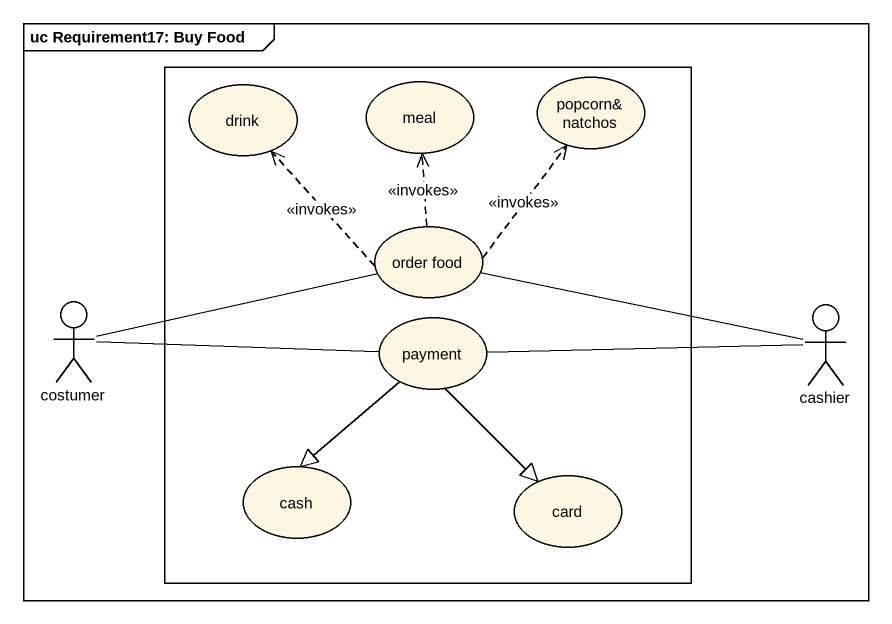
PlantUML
@startuml
mainframe uc Requirement17: Buy Food
rectangle " " as rectangle1 {
  usecase meal
  usecase "popcorn& natchos" as popcorn_natchos
  usecase drink
  usecase "order food" as order_food
  usecase payment
  usecase cash
  usecase "card" as card_
}
actor costumer
actor cashier
order_food .up.> meal : <<invokes>>
order_food .up.> popcorn_natchos : <<invokes>>
order_food .up.> drink : <<invokes>>
order_food -right- cashier
costumer -right- order_food
costumer -right- payment
payment -right- cashier
payment --|> cash
payment --|> card_
@enduml
